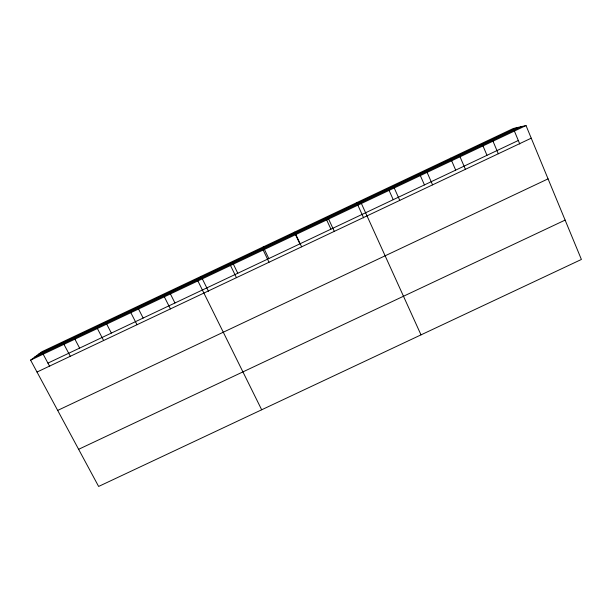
<?xml version="1.0" encoding="UTF-8"?>
<svg xmlns="http://www.w3.org/2000/svg" width="612" height="612" viewBox="0 0 612 612"><rect width="100%" height="100%" fill="white"/><g stroke="black" fill="none" stroke-linecap="round" stroke-linejoin="round"><path stroke-width="0.92" d="M201.103 276.333L197.89 280.923L261.676 409.78M30.6 360.139L41.846 351.755L513.315 128.482L526.014 125.552L581.4 259.457L98.624 486.448L30.6 360.139L526.014 125.552M38.258 354.425L517.362 127.548M34.433 357.278L521.684 126.554M47.927 363.107L518.31 140.485M37.011 372.042L531.239 138.174M57.681 410.415L548.069 178.865M78.627 449.307L565.121 220.09M356.697 202.648L361.394 203.505L421.01 334.871M43.154 354.187L49.71 366.435M63.962 344.334L70.296 356.291M74.473 338.337L79.621 348.106M97.377 328.514L103.627 340.517M106.695 324.092L111.353 333.081M130.838 312.671L137.004 324.72M138.534 309.022L143.139 318.041M169.998 293.102L174.956 302.986M164.337 296.812L170.434 308.907M202.327 278.812L208.493 291.297M232.95 263.29L237.785 273.25M230.502 265.478L236.439 277.672M263.221 246.919L268.798 258.57M263.16 250.017L269.012 262.257M295.856 234.534L301.632 246.82M294.341 232.178L299.842 243.882M328.606 219.027L334.297 231.367M326.663 219.938L330.931 229.163M357.469 204.332L363.627 217.887M389.071 190.386L393.225 199.68M394.227 187.953L399.766 200.384M420.337 175.583L424.437 184.916M427.107 172.385L432.569 184.87M450.547 158.202L455.688 170.121M460.033 156.794L465.411 169.325M482.631 145.059L486.976 155.31M492.997 141.188L498.298 153.765M514.386 131.052L519.779 144.004"/></g></svg>
